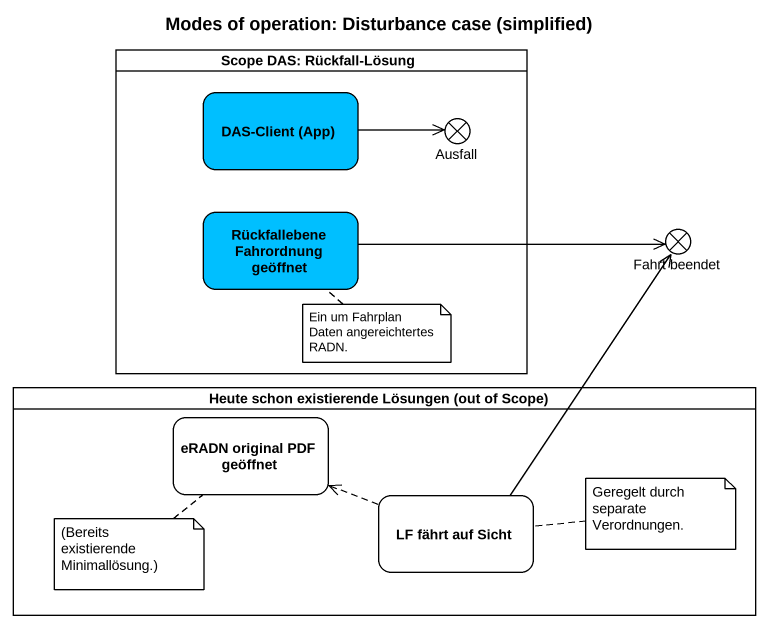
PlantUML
@startuml
title Modes of operation: Disturbance case (simplified)
hide empty description
state "Scope DAS: Rückfall-Lösung" as Scope_DAS_Rückfall_Lösung <<partition>> {
  state "DAS-Client (App)" as DAS_Client_App #00BFFF
  state Ausfall <<exitPoint>> #FF4500
  state "Rückfallebene Fahrordnung geöffnet" as Rückfallebene_Fahrordnung #00BFFF
}
state "Fahrt beendet" as Fahrt_beendet <<choice>>
state "Heute schon existierende Lösungen (out of Scope)" as Heute_schon_existierende <<partition>> {
  state "eRADN original PDF geöffnet" as eRADN_original_PDF_geöffnet
  state "LF fährt auf Sicht" as LF_fährt_auf_Sicht
}
DAS_Client_App -right-> Ausfall
Rückfallebene_Fahrordnung -right-> Fahrt_beendet
LF_fährt_auf_Sicht -up-> Fahrt_beendet
LF_fährt_auf_Sicht -left[dashed]-> eRADN_original_PDF_geöffnet
note bottom of Rückfallebene_Fahrordnung : Ein um Fahrplan Daten angereichtertes RADN.
note bottom of eRADN_original_PDF_geöffnet : (Bereits existierende Minimallösung.)
note right of LF_fährt_auf_Sicht : Geregelt durch separate Verordnungen.
@enduml
